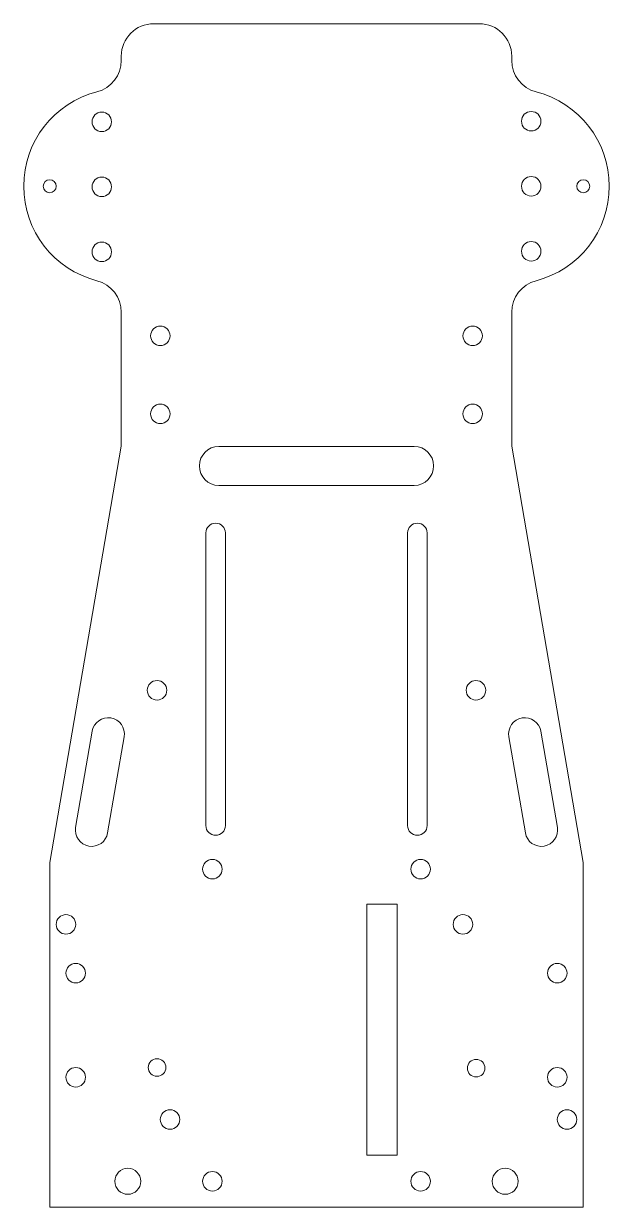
# Model space of a CAD drawing. Header units: millimetres. Extents: x -45 to 45, y 0 to 182.
import ezdxf

# ---------------------------------------------------------------- set-up
doc = ezdxf.new("R2010")
doc.units = ezdxf.units.MM

msp = doc.modelspace()

# ---------------------------------------------------------------- linework, layer by layer
at = {"color": 7, "linetype": 'Continuous', "lineweight": 15}
for p, q in [((25, 182), (-25, 182)), ((-30, 177), (-30, 176.36)), ((30, 176.36), (30, 177)), ((-30, 137.64), (-30, 117.06)), ((30, 117.06), (30, 137.64)), ((-30, 117.06), (-41, 53)), ((15, 117), (-15, 117)), ((41, 53), (30, 117.06)), ((-15, 111), (15, 111)), ((-17, 103.7), (-17, 58.7)), ((-14, 58.7), (-14, 103.7)), ((14, 103.7), (14, 58.7)), ((17, 58.7), (17, 103.7)), ((-34.49, 73.21), (-37.02, 58.42)), ((37.02, 58.42), (34.49, 73.21)), ((-32.1, 57.58), (-29.56, 72.36)), ((29.56, 72.36), (32.1, 57.58)), ((-41, 53), (-41, 0)), ((41, 0), (41, 53)), ((7.73, 46.63), (7.73, 8)), ((12.39, 46.63), (7.73, 46.63)), ((12.39, 8), (12.39, 46.63)), ((12.39, 8), (7.73, 8)), ((-41, 0), (41, 0))]:
    msp.add_line(p, q, dxfattribs=at)
for centre, radius in [((-33, 166.91), 1.5), ((33, 167), 1.5), ((-33, 156.91), 1.5), ((33, 157), 1.5), ((-41, 157), 1), ((41, 157), 1), ((-33, 146.91), 1.5), ((33, 147), 1.5), ((-24, 134), 1.5), ((24, 134), 1.5), ((-24, 122), 1.5), ((24, 122), 1.5), ((-24.5, 79.5), 1.5), ((24.5, 79.5), 1.5), ((-16, 52), 1.5), ((16, 52), 1.5), ((-38.5, 43.5), 1.5), ((22.5, 43.5), 1.5), ((-37, 36), 1.5), ((37, 36), 1.5), ((-24.5, 21.5), 1.35), ((24.54, 21.4), 1.35), ((-37, 20), 1.5), ((37, 20), 1.5), ((-22.5, 13.5), 1.5), ((38.5, 13.5), 1.5), ((-29, 4), 2), ((-16, 4), 1.5), ((16, 4), 1.5), ((29, 4), 2)]:
    msp.add_circle(centre, radius, dxfattribs=at)
for centre, radius, start, end in [((-25, 177), 5, 90, 180), ((25, 177), 5, 0, 90), ((-35, 176.36), 5, 284.4775, 0), ((35, 176.36), 5, 180, 255.5225), ((-30, 157), 15, 104.4775, 255.5225), ((30, 157), 15, 284.4775, 75.5225), ((-35, 137.64), 5, 0, 75.5225), ((35, 137.64), 5, 104.4775, 180), ((-15, 114), 3, 90, 270), ((15, 114), 3, 270, 90), ((-15.5, 103.7), 1.5, 0, 180), ((15.5, 103.7), 1.5, 0, 180), ((-32.02, 72.78), 2.5, 350.2569, 170.2569), ((32.02, 72.78), 2.5, 9.7431, 189.7431), ((-34.56, 58), 2.5, 170.2569, 350.2569), ((-15.5, 58.7), 1.5, 180, 0), ((15.5, 58.7), 1.5, 180, 0), ((34.56, 58), 2.5, 189.7431, 9.7431)]:
    msp.add_arc(centre, radius, start, end, dxfattribs=at)

doc.saveas('drawing.dxf')
